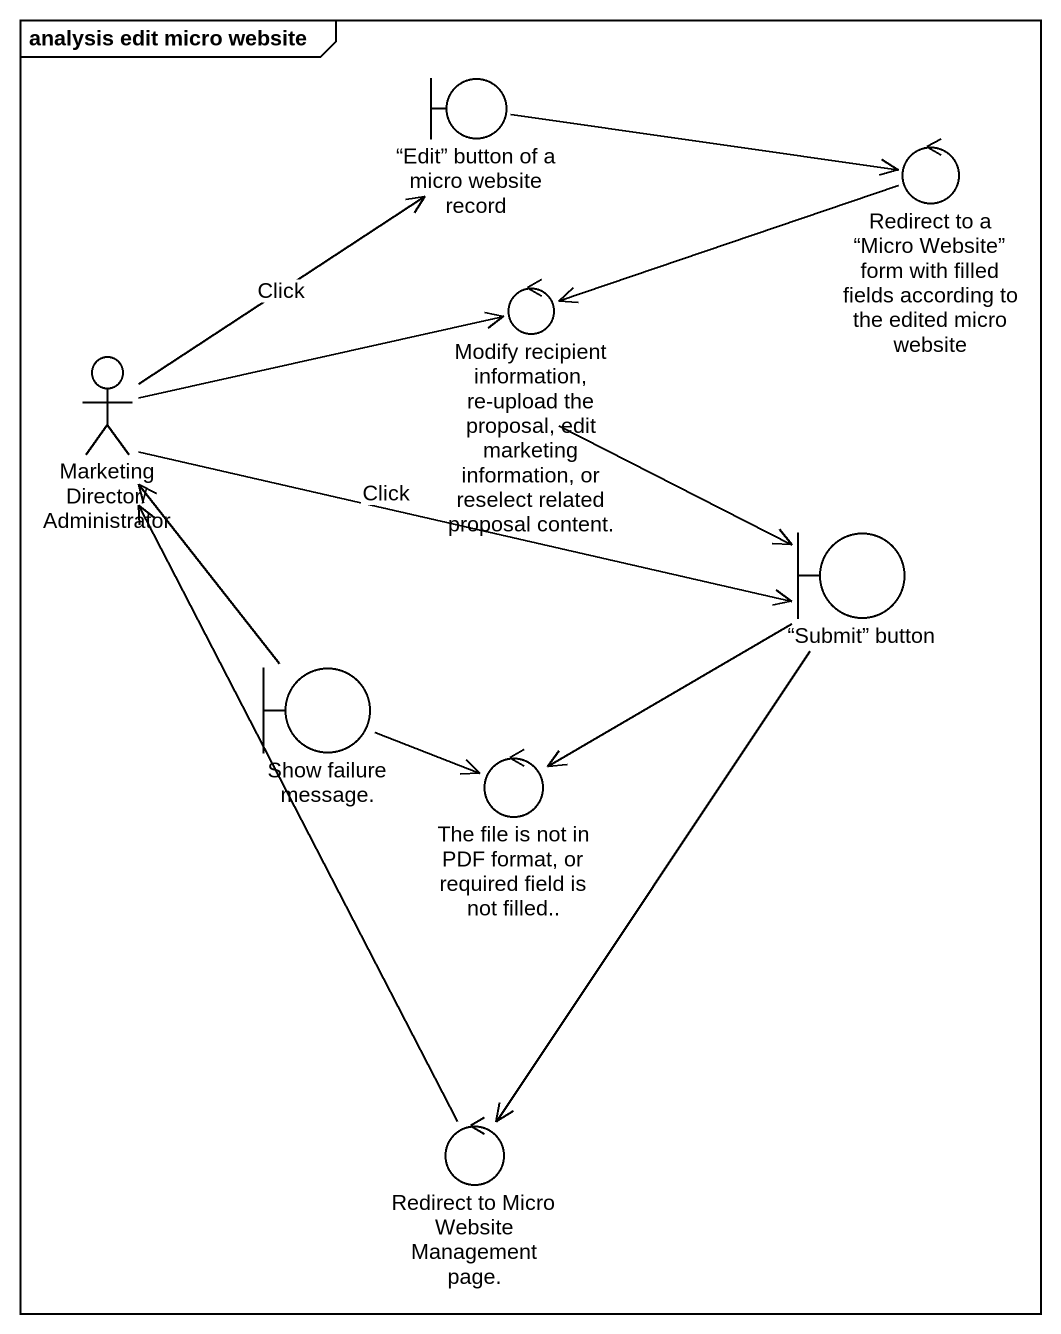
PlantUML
@startuml
mainframe analysis edit micro website
boundary "“Edit” button of a micro website record" as Edit_button_of_a_micro
control "Redirect to a “Micro Website” form with filled fields according to the edited micro website" as Redirect_to_a_Micro_Website
control "Modify recipient information, re-upload the proposal, edit marketing information, or reselect related proposal content." as Modify_recipient
actor "Marketing Director/Administrator" as Marketing_Director
boundary "“Submit” button" as Submit_button
boundary "Show failure message." as Show_failure_message
control "The file is not in PDF format, or required field is not filled.." as The_file_is_not_in_PDF
control "Redirect to Micro Website Management page." as Redirect_to_Micro_Website
Edit_button_of_a_micro -right-> Redirect_to_a_Micro_Website
Redirect_to_a_Micro_Website -left-> Modify_recipient
Modify_recipient -right-> Submit_button
Marketing_Director -up-> Edit_button_of_a_micro : Click
Marketing_Director -right-> Modify_recipient
Marketing_Director -right-> Submit_button : Click
Submit_button --> The_file_is_not_in_PDF
Submit_button --> Redirect_to_Micro_Website
Show_failure_message -up-> Marketing_Director
Show_failure_message -right-> The_file_is_not_in_PDF
Redirect_to_Micro_Website -up-> Marketing_Director
@enduml
